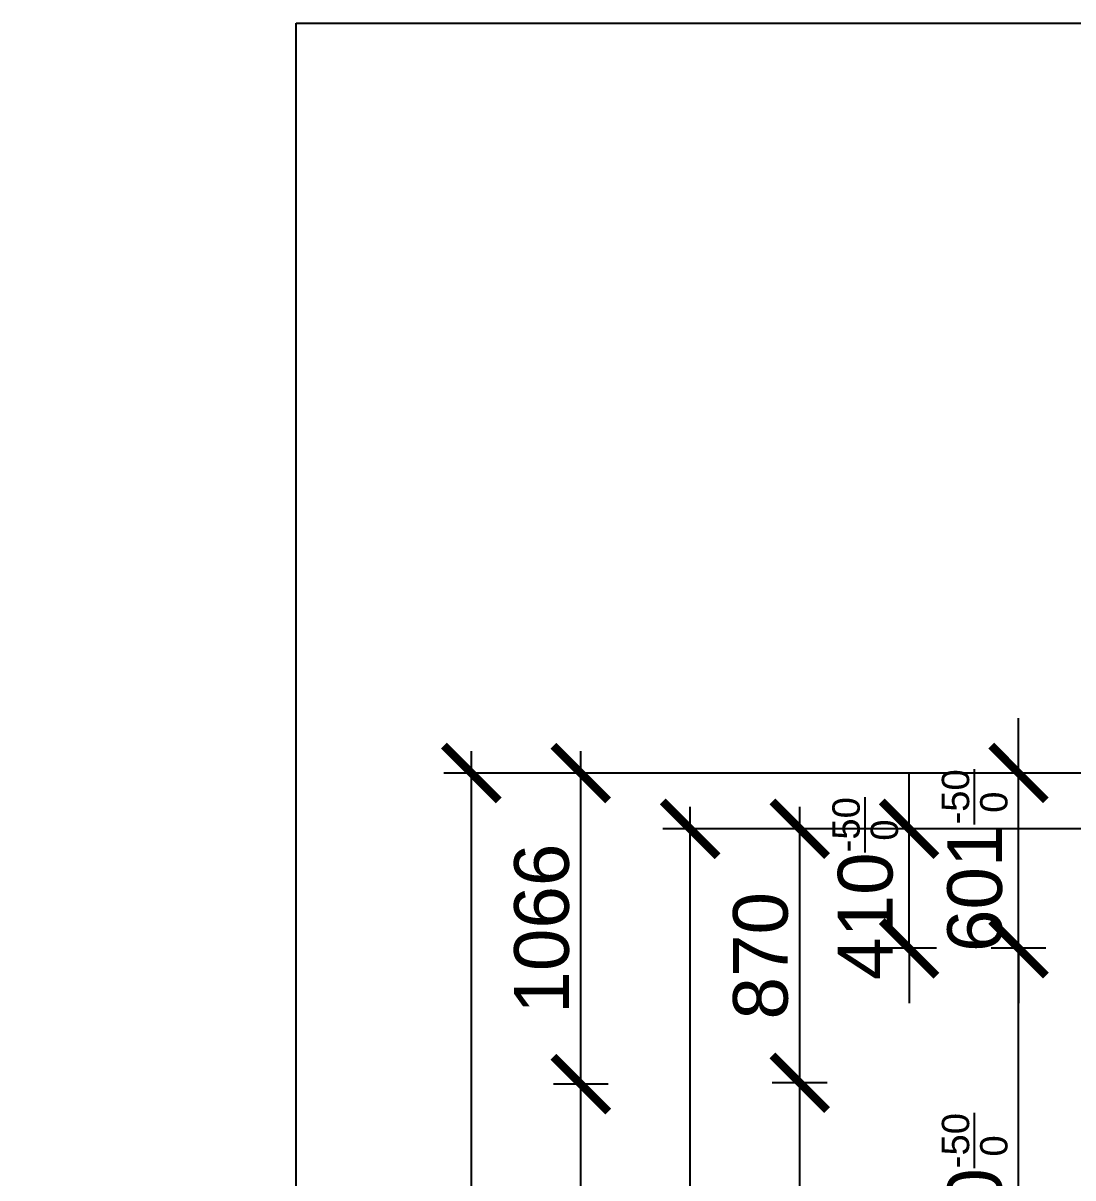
# Model space of a CAD drawing. Header units: millimetres. Extents: x -2854 to 202754, y -48725 to 27067.
# Drawn here: x 77356 to 80953, y -19757 to -15801 of the extents above; entities that cross this region are included whole.
import ezdxf

# ---------------------------------------------------------------- set-up
doc = ezdxf.new("R2010")
doc.units = ezdxf.units.MM
doc.layers.add('AM_5', color=3, linetype='Continuous', lineweight=25)
doc.layers.add('LDShaft-AM_5', color=3, linetype='Continuous', lineweight=25)
doc.layers.add('AM_VIEWS', color=1, linetype='Continuous', lineweight=25, plot=False)
doc.styles.add('LD', font='ARIALUNI.ttf')
doc.dimstyles.new('LIFT', dxfattribs={"dimtxt": 2.5, "dimasz": 2.5, "dimexe": 1.25, "dimexo": 0, "dimgap": 0.5, "dimtad": 1, "dimdec": 0, "dimzin": 1, "dimdsep": 46, "dimtxsty": 'LD', "dimblk": 'ARCHTICK', "dimcen": 0, "dimdle": 1, "dimclrd": 3, "dimclre": 3, "dimclrt": 4, "dimadec": 0, "dimazin": 0, "dimtp": 0.1, "dimtm": 0.1, "dimtfac": 0.71, "dimtdec": 0, "dimtix": 1, "dimtmove": 0, "dimatfit": 3, "dimfxl": 1, "dimtolj": 1, "dimarcsym": 0})

# ---------------------------------------------------------------- blocks, each defined once
blk = doc.blocks.new('_ArchTick')
at = {"color": 0, "linetype": 'ByBlock', "const_width": 0.15}
blk.add_lwpolyline([(-0.5, -0.5), (0.5, 0.5)], dxfattribs=at)
blk = doc.blocks.new('*D2383')
at = {"layer": 'Defpoints', "color": 0, "transparency": 16777216}
for p in [(80766.8, -18970.4), (80860.6, -18970.4), (80860.6, -20870.4)]:
    blk.add_point(p, dxfattribs=at)
at = {"layer": 'LDShaft-AM_5', "color": 3, "lineweight": -2, "transparency": 16777216}
for p, q in [((80766.8, -20945.4), (80766.8, -18895.4)), ((80860.6, -18970.4), (80673.1, -18970.4)), ((80860.6, -20870.4), (80673.1, -20870.4))]:
    blk.add_line(p, q, dxfattribs=at)
at = {"layer": 'LDShaft-AM_5', "color": 3, "lineweight": -2, "transparency": 16777216, "xscale": 187.5, "yscale": 187.5, "zscale": 187.5}
for p, rotation in [((80766.8, -18970.4), 90), ((80766.8, -20870.4), 270)]:
    blk.add_blockref('_ArchTick', p, dxfattribs=dict(at, rotation=rotation))
at = {"layer": 'LDShaft-AM_5', "color": 4, "transparency": 16777216, "insert": (80616.3, -19920.4), "char_height": 187.5, "attachment_point": 5, "rotation": 90, "style": 'LD'}
blk.add_mtext('\\A1;1900\\H0.5x;\\S-50/0 ', dxfattribs=at)
blk = doc.blocks.new('*D2393')
at = {"layer": 'AM_5', "color": 3, "lineweight": -2, "transparency": 16777216}
for p, q in [((78891.8, -41365.9), (78891.8, -18294.9)), ((82951.8, -18369.9), (78798.1, -18369.9)), ((82951.8, -41290.9), (78798.1, -41290.9))]:
    blk.add_line(p, q, dxfattribs=at)
at = {"layer": 'Defpoints', "color": 0, "transparency": 16777216}
for p in [(78891.8, -18369.9), (82951.8, -18369.9), (82951.8, -41290.9)]:
    blk.add_point(p, dxfattribs=at)
at = {"layer": 'AM_5', "color": 3, "lineweight": -2, "transparency": 16777216, "xscale": 187.5, "yscale": 187.5, "zscale": 187.5}
for p, rotation in [((78891.8, -18369.9), 90), ((78891.8, -41290.9), 270)]:
    blk.add_blockref('_ArchTick', p, dxfattribs=dict(at, rotation=rotation))
at = {"layer": 'AM_5', "color": 4, "transparency": 16777216, "insert": (78731.5, -29830.4), "char_height": 187.5, "attachment_point": 5, "rotation": 90, "style": 'LD'}
blk.add_mtext('\\A1;Car Guide rail track length (T75-3/B 75/62/10) = 22921', dxfattribs=at)
blk = doc.blocks.new('*D2396')
at = {"layer": 'Defpoints', "color": 0, "transparency": 16777216}
for p in [(79266.8, -19435.9), (79360.6, -19435.9), (79360.6, -21935.9)]:
    blk.add_point(p, dxfattribs=at)
at = {"layer": 'LDShaft-AM_5', "color": 3, "lineweight": -2, "transparency": 16777216}
for p, q in [((79266.8, -22010.9), (79266.8, -19360.9)), ((79360.6, -19435.9), (79173.1, -19435.9)), ((79360.6, -21935.9), (79173.1, -21935.9))]:
    blk.add_line(p, q, dxfattribs=at)
at = {"layer": 'LDShaft-AM_5', "color": 3, "lineweight": -2, "transparency": 16777216, "xscale": 187.5, "yscale": 187.5, "zscale": 187.5}
for p, rotation in [((79266.8, -19435.9), 90), ((79266.8, -21935.9), 270)]:
    blk.add_blockref('_ArchTick', p, dxfattribs=dict(at, rotation=rotation))
at = {"layer": 'LDShaft-AM_5', "color": 4, "transparency": 16777216, "insert": (79133.5, -20685.9), "char_height": 187.5, "attachment_point": 5, "rotation": 90, "style": 'LD'}
blk.add_mtext('\\A1;2500', dxfattribs=at)
blk = doc.blocks.new('*D2402')
at = {"layer": 'Defpoints', "color": 0, "transparency": 16777216}
for p in [(79266.8, -18369.9), (79360.6, -18369.9), (79360.6, -19435.9)]:
    blk.add_point(p, dxfattribs=at)
at = {"layer": 'LDShaft-AM_5', "color": 3, "lineweight": -2, "transparency": 16777216}
for p, q in [((79266.8, -19510.9), (79266.8, -18294.9)), ((79360.6, -18369.9), (79173.1, -18369.9)), ((79360.6, -19435.9), (79173.1, -19435.9))]:
    blk.add_line(p, q, dxfattribs=at)
at = {"layer": 'LDShaft-AM_5', "color": 3, "lineweight": -2, "transparency": 16777216, "xscale": 187.5, "yscale": 187.5, "zscale": 187.5}
for p, rotation in [((79266.8, -18369.9), 90), ((79266.8, -19435.9), 270)]:
    blk.add_blockref('_ArchTick', p, dxfattribs=dict(at, rotation=rotation))
at = {"layer": 'LDShaft-AM_5', "color": 4, "transparency": 16777216, "insert": (79133.5, -18902.9), "char_height": 187.5, "attachment_point": 5, "rotation": 90, "style": 'LD'}
blk.add_mtext('\\A1;1066', dxfattribs=at)
blk = doc.blocks.new('*D2411')
at = {"layer": 'AM_5', "color": 3, "lineweight": -2, "transparency": 16777216}
for p, q in [((79641.8, -41365.9), (79641.8, -18485.9)), ((83505.8, -18560.9), (79548.1, -18560.9)), ((83505.8, -41290.9), (79548.1, -41290.9))]:
    blk.add_line(p, q, dxfattribs=at)
at = {"layer": 'Defpoints', "color": 0, "transparency": 16777216}
for p in [(79641.8, -18560.9), (83505.8, -18560.9), (83505.8, -41290.9)]:
    blk.add_point(p, dxfattribs=at)
at = {"layer": 'AM_5', "color": 3, "lineweight": -2, "transparency": 16777216, "xscale": 187.5, "yscale": 187.5, "zscale": 187.5}
for p, rotation in [((79641.8, -18560.9), 90), ((79641.8, -41290.9), 270)]:
    blk.add_blockref('_ArchTick', p, dxfattribs=dict(at, rotation=rotation))
at = {"layer": 'AM_5', "color": 4, "transparency": 16777216, "insert": (79481.5, -29925.9), "char_height": 187.5, "attachment_point": 5, "rotation": 90, "style": 'LD'}
blk.add_mtext('\\A1;Counterweight Guide rail track length (T75-3/B 75/62/10) = 22730', dxfattribs=at)
blk = doc.blocks.new('*D2415')
at = {"layer": 'Defpoints', "color": 0, "transparency": 16777216}
for p in [(80766.8, -18369.9), (80860.6, -18369.9), (80860.6, -18970.4)]:
    blk.add_point(p, dxfattribs=at)
at = {"layer": 'LDShaft-AM_5', "color": 3, "lineweight": -2, "transparency": 16777216}
for p, q in [((80766.8, -18369.9), (80766.8, -18182.4)), ((80860.6, -18369.9), (80673.1, -18369.9)), ((80766.8, -18970.4), (80766.8, -18369.9)), ((80860.6, -18970.4), (80673.1, -18970.4)), ((80766.8, -18970.4), (80766.8, -19157.9))]:
    blk.add_line(p, q, dxfattribs=at)
at = {"layer": 'LDShaft-AM_5', "color": 3, "lineweight": -2, "transparency": 16777216, "xscale": 187.5, "yscale": 187.5, "zscale": 187.5}
for p, rotation in [((80766.8, -18369.9), 270), ((80766.8, -18970.4), 90)]:
    blk.add_blockref('_ArchTick', p, dxfattribs=dict(at, rotation=rotation))
at = {"layer": 'LDShaft-AM_5', "color": 4, "transparency": 16777216, "insert": (80616.3, -18670.1), "char_height": 187.5, "attachment_point": 5, "rotation": 90, "style": 'LD'}
blk.add_mtext('\\A1;601\\H0.5x;\\S-50/0 ', dxfattribs=at)
blk = doc.blocks.new('*D2418')
at = {"layer": 'Defpoints', "color": 0, "transparency": 16777216}
for p in [(80016.8, -18560.9), (80110.6, -18560.9), (80110.6, -19430.9)]:
    blk.add_point(p, dxfattribs=at)
at = {"layer": 'LDShaft-AM_5', "color": 3, "lineweight": -2, "transparency": 16777216}
for p, q in [((80016.8, -19505.9), (80016.8, -18485.9)), ((80110.6, -18560.9), (79923.1, -18560.9)), ((80110.6, -19430.9), (79923.1, -19430.9))]:
    blk.add_line(p, q, dxfattribs=at)
at = {"layer": 'LDShaft-AM_5', "color": 3, "lineweight": -2, "transparency": 16777216, "xscale": 187.5, "yscale": 187.5, "zscale": 187.5}
for p, rotation in [((80016.8, -18560.9), 90), ((80016.8, -19430.9), 270)]:
    blk.add_blockref('_ArchTick', p, dxfattribs=dict(at, rotation=rotation))
at = {"layer": 'LDShaft-AM_5', "color": 4, "transparency": 16777216, "insert": (79883.5, -18995.9), "char_height": 187.5, "attachment_point": 5, "rotation": 90, "style": 'LD'}
blk.add_mtext('\\A1;870', dxfattribs=at)
blk = doc.blocks.new('*D2422')
at = {"layer": 'AM_5', "color": 3, "lineweight": -2, "transparency": 16777216}
for p, q in [((81141.8, -22021.9), (81141.8, -18171.9)), ((83737.8, -18246.9), (81048.1, -18246.9)), ((83737.8, -21946.9), (81048.1, -21946.9))]:
    blk.add_line(p, q, dxfattribs=at)
at = {"layer": 'Defpoints', "color": 0, "transparency": 16777216}
for p in [(81141.8, -18246.9), (83737.8, -18246.9), (83737.8, -21946.9)]:
    blk.add_point(p, dxfattribs=at)
at = {"layer": 'AM_5', "color": 3, "lineweight": -2, "transparency": 16777216, "xscale": 187.5, "yscale": 187.5, "zscale": 187.5}
for p, rotation in [((81141.8, -18246.9), 90), ((81141.8, -21946.9), 270)]:
    blk.add_blockref('_ArchTick', p, dxfattribs=dict(at, rotation=rotation))
at = {"layer": 'AM_5', "color": 4, "transparency": 16777216, "insert": (81008.5, -20096.9), "char_height": 187.5, "attachment_point": 5, "rotation": 90, "style": 'LD'}
blk.add_mtext('\\A1;3700', dxfattribs=at)
blk = doc.blocks.new('*D2424')
at = {"layer": 'Defpoints', "color": 0, "transparency": 16777216}
for p in [(80016.8, -19430.9), (80110.6, -19430.9), (80110.6, -21930.9)]:
    blk.add_point(p, dxfattribs=at)
at = {"layer": 'LDShaft-AM_5', "color": 3, "lineweight": -2, "transparency": 16777216}
for p, q in [((80016.8, -22005.9), (80016.8, -19355.9)), ((80110.6, -19430.9), (79923.1, -19430.9)), ((80110.6, -21930.9), (79923.1, -21930.9))]:
    blk.add_line(p, q, dxfattribs=at)
at = {"layer": 'LDShaft-AM_5', "color": 3, "lineweight": -2, "transparency": 16777216, "xscale": 187.5, "yscale": 187.5, "zscale": 187.5}
for p, rotation in [((80016.8, -19430.9), 90), ((80016.8, -21930.9), 270)]:
    blk.add_blockref('_ArchTick', p, dxfattribs=dict(at, rotation=rotation))
at = {"layer": 'LDShaft-AM_5', "color": 4, "transparency": 16777216, "insert": (79883.5, -20680.9), "char_height": 187.5, "attachment_point": 5, "rotation": 90, "style": 'LD'}
blk.add_mtext('\\A1;2500', dxfattribs=at)
blk = doc.blocks.new('*D2426')
at = {"layer": 'AM_5', "color": 3, "lineweight": -2, "transparency": 16777216}
for p, q in [((80391.8, -18560.9), (80391.8, -18373.4)), ((80485.6, -18560.9), (80298.1, -18560.9)), ((80391.8, -18970.4), (80391.8, -18560.9)), ((80485.6, -18970.4), (80298.1, -18970.4)), ((80391.8, -18970.4), (80391.8, -19157.9))]:
    blk.add_line(p, q, dxfattribs=at)
at = {"layer": 'Defpoints', "color": 0, "transparency": 16777216}
for p in [(80391.8, -18560.9), (80485.6, -18560.9), (80485.6, -18970.4)]:
    blk.add_point(p, dxfattribs=at)
at = {"layer": 'AM_5', "color": 3, "lineweight": -2, "transparency": 16777216, "xscale": 187.5, "yscale": 187.5, "zscale": 187.5}
for p, rotation in [((80391.8, -18560.9), 270), ((80391.8, -18970.4), 90)]:
    blk.add_blockref('_ArchTick', p, dxfattribs=dict(at, rotation=rotation))
at = {"layer": 'AM_5', "color": 4, "transparency": 16777216, "insert": (80241.3, -18765.6), "char_height": 187.5, "attachment_point": 5, "rotation": 90, "style": 'LD'}
blk.add_mtext('\\A1;410\\H0.5x;\\S-50/0 ', dxfattribs=at)

msp = doc.modelspace()

# ---------------------------------------------------------------- linework, layer by layer
at = {"layer": 'AM_VIEWS'}
msp.add_lwpolyline([(78291.8, -15800.9), (86385.6, -15800.9), (86385.6, -43308.8), (78291.8, -43308.8)], close=True, dxfattribs=at)

# ---------------------------------------------------------------- dimensions: what is measured, and where the dimension line sits
at = {"layer": 'AM_5'}
dim = msp.add_linear_dim(base=(81141.8, -18246.9), p1=(83737.8, -21946.9), p2=(83737.8, -18246.9), angle=90, dimstyle='LIFT', override={"dimscale": 75, "dimtxt": 2.5, "dimtix": 1}, dxfattribs=at)
dim.commit()
dim.dimension.update_dxf_attribs({"geometry": '*D2422', "text_midpoint": (81008.5, -20096.9)})
for base, p1, p2, text, picture, middle in [((78891.8, -18369.9), (82951.8, -41290.9), (82951.8, -18369.9), 'Car Guide rail track length (T75-3/B 75/62/10) = <>', '*D2393', (78731.5, -29830.4)), ((80391.8027672, -18560.8506195), (80485.5527672, -18970.3506195), (80485.5527672, -18560.8506195), '<>\\H0.5x;\\S-50/0 ', '*D2426', (80241.2826444, -18765.6006195)), ((79641.8, -18560.9), (83505.8, -41290.9), (83505.8, -18560.9), 'Counterweight Guide rail track length (T75-3/B 75/62/10) = <>', '*D2411', (79481.5, -29925.9))]:
    dim = msp.add_linear_dim(base=base, p1=p1, p2=p2, angle=90, text=text, dimstyle='LIFT', override={"dimscale": 75, "dimtxt": 2.5, "dimtix": 1}, dxfattribs=at)
    dim.commit()
    dim.dimension.update_dxf_attribs({"geometry": picture, "text_midpoint": middle})
at = {"layer": 'LDShaft-AM_5'}
for base, p1, p2, picture, middle in [((80766.8027672, -18369.8506195), (80860.5527672, -18970.3506195), (80860.5527672, -18369.8506195), '*D2415', (80616.2826444, -18670.1006195)), ((80766.8, -18970.4), (80860.6, -20870.4), (80860.6, -18970.4), '*D2383', (80616.3, -19920.4))]:
    dim = msp.add_linear_dim(base=base, p1=p1, p2=p2, angle=90, text='<>\\H0.5x;\\S-50/0 ', dimstyle='LIFT', override={"dimscale": 75, "dimtxt": 2.5, "dimtix": 1}, dxfattribs=at)
    dim.commit()
    dim.dimension.update_dxf_attribs({"geometry": picture, "text_midpoint": middle})
for base, p1, p2, picture, middle in [((79266.8, -18369.9), (79360.6, -19435.9), (79360.6, -18369.9), '*D2402', (79133.5, -18902.9)), ((80016.8, -18560.9), (80110.6, -19430.9), (80110.6, -18560.9), '*D2418', (79883.5, -18995.9)), ((79266.8, -19435.9), (79360.6, -21935.9), (79360.6, -19435.9), '*D2396', (79133.5, -20685.9)), ((80016.8, -19430.9), (80110.6, -21930.9), (80110.6, -19430.9), '*D2424', (79883.5, -20680.9))]:
    dim = msp.add_linear_dim(base=base, p1=p1, p2=p2, angle=90, dimstyle='LIFT', override={"dimscale": 75, "dimtxt": 2.5, "dimtix": 1}, dxfattribs=at)
    dim.commit()
    dim.dimension.update_dxf_attribs({"geometry": picture, "text_midpoint": middle})

doc.saveas('drawing.dxf')
